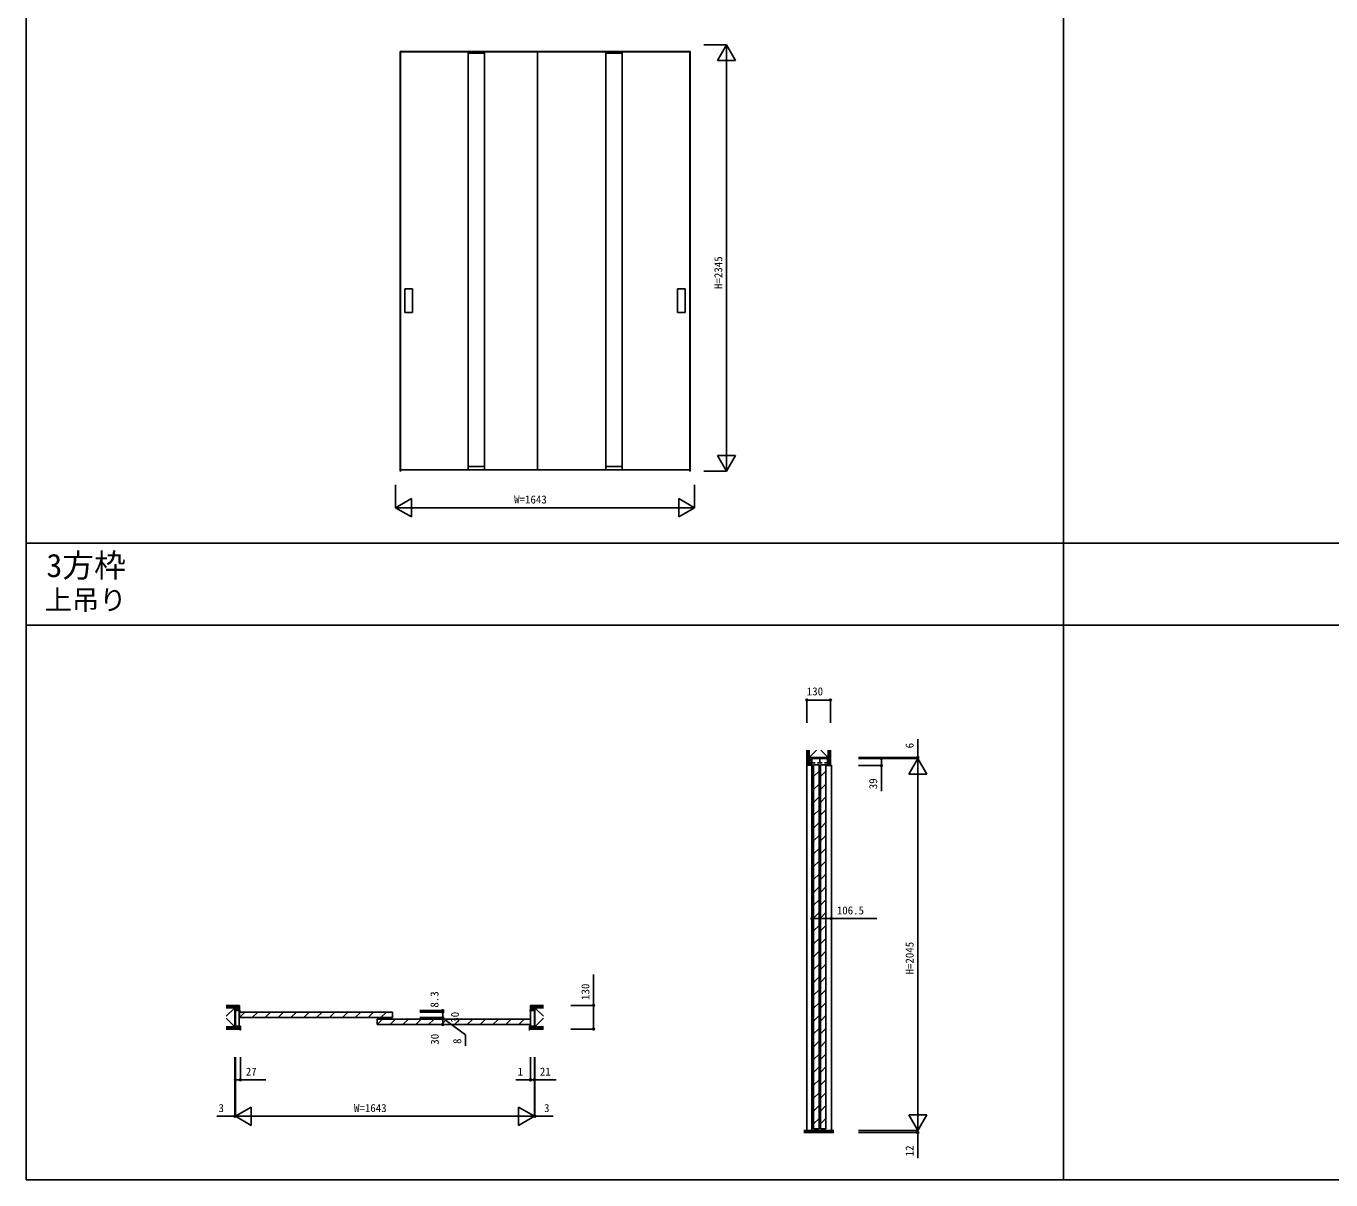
# Model space of a CAD drawing. Units: millimetres, scale not verified. Extents: x -14341 to 14340, y -10000 to 10000.
# Drawn here: x -14341 to -7171, y -10000 to -3656 of the extents above; entities that cross this region are included whole.
import ezdxf
from ezdxf.enums import TextEntityAlignment as Align

# ---------------------------------------------------------------- set-up
doc = ezdxf.new("R2010")
doc.units = ezdxf.units.MM
doc.header["$LTSCALE"] = 50
for name, color, linetype in [('0-0_0', 7, 'Continuous'), ('0-1_YKK_A1', 4, 'Continuous'), ('0-2_YKK_B1', 4, 'Continuous'), ('0-3_YKK_C1', 4, 'Continuous'), ('0-4_YKK_F1', 7, 'Continuous'), ('0-5_YKK_N1', 2, 'Continuous'), ('0-6_YKK_Z1', 7, 'Continuous')]:
    doc.layers.add(name, color=color, linetype=linetype)
doc.styles.add('ＭＳ ゴシック', font='')
doc.styles.get('ＭＳ ゴシック').set_extended_font_data('MS Gothic')

msp = doc.modelspace()

# ---------------------------------------------------------------- linework, layer by layer
at = {"layer": '0-1_YKK_A1'}
for p, q in [((-12285.8, -3795.75), (-10691.8, -3795.75)), ((-12285.8, -6104.25), (-12285.8, -3795.75)), ((-12283.3, -3795.75), (-12283.3, -6104.25)), ((-12283.3, -3798.25), (-10694.3, -3798.25)), ((-11912.3, -6095.25), (-11912.3, -3797.25)), ((-11822.3, -6095.25), (-11822.3, -3797.25)), ((-11531.3, -3798.25), (-11531.3, -6096.25)), ((-11155.3, -6095.25), (-11155.3, -3797.25)), ((-11065.3, -6095.25), (-11065.3, -3797.25)), ((-10694.3, -3795.75), (-10694.3, -6104.25)), ((-10691.8, -3795.75), (-10691.8, -6104.25)), ((-11912.3, -3805.25), (-11822.3, -3805.25)), ((-11155.3, -3805.25), (-11065.3, -3805.25)), ((-12259.3, -5100.25), (-12259.3, -5230.25)), ((-12259.3, -5100.25), (-12217.3, -5100.25)), ((-12217.3, -5100.25), (-12217.3, -5230.25)), ((-10760.3, -5100.25), (-10760.3, -5230.25)), ((-10718.3, -5100.25), (-10760.3, -5100.25)), ((-10718.3, -5100.25), (-10718.3, -5230.25)), ((-12259.3, -5230.25), (-12217.3, -5230.25)), ((-10718.3, -5230.25), (-10760.3, -5230.25)), ((-11912.3, -6077.75), (-11822.3, -6077.75)), ((-11155.3, -6077.75), (-11065.3, -6077.75)), ((-12283.3, -6104.25), (-12285.8, -6104.25)), ((-12283.3, -6095.25), (-10694.3, -6095.25)), ((-10691.8, -6104.25), (-10694.3, -6104.25))]:
    msp.add_line(p, q, dxfattribs=at)
at = {"layer": '0-2_YKK_B1'}
for p, q in [((-13163.5, -9068), (-13190.5, -9068)), ((-13169.5, -9155), (-13169.5, -9068)), ((-13168.5, -9107.5), (-13168.5, -9077.5)), ((-13168.5, -9077.5), (-12326.5, -9077.5)), ((-13168.5, -9107.5), (-13138.5, -9077.5)), ((-13067.79, -9077.5), (-13097.79, -9107.5)), ((-12997.08, -9077.5), (-13027.08, -9107.5)), ((-12926.37, -9077.5), (-12956.37, -9107.5)), ((-12855.66, -9077.5), (-12885.66, -9107.5)), ((-12784.95, -9077.5), (-12814.95, -9107.5)), ((-12714.24, -9077.5), (-12744.24, -9107.5)), ((-12643.53, -9077.5), (-12673.53, -9107.5)), ((-12572.81, -9077.5), (-12602.81, -9107.5)), ((-12502.1, -9077.5), (-12532.1, -9107.5)), ((-12431.39, -9077.5), (-12461.39, -9107.5)), ((-12360.68, -9077.5), (-12390.68, -9107.5)), ((-12326.5, -9107.5), (-12326.5, -9077.5)), ((-11574.5, -9068), (-11547.5, -9068)), ((-11568.5, -9155), (-11568.5, -9068)), ((-12326.5, -9107.5), (-13168.5, -9107.5)), ((-11569.5, -9115.5), (-12411.5, -9115.5)), ((-12411.5, -9145.5), (-12411.5, -9115.5)), ((-12411.5, -9145.5), (-12381.5, -9115.5)), ((-12411.5, -9145.5), (-11569.5, -9145.5)), ((-12310.79, -9115.5), (-12340.79, -9145.5)), ((-12240.08, -9115.5), (-12270.08, -9145.5)), ((-12169.37, -9115.5), (-12199.37, -9145.5)), ((-12098.66, -9115.5), (-12128.66, -9145.5)), ((-12027.95, -9115.5), (-12057.95, -9145.5)), ((-11957.24, -9115.5), (-11987.24, -9145.5)), ((-11886.53, -9115.5), (-11916.53, -9145.5)), ((-11815.81, -9115.5), (-11845.81, -9145.5)), ((-11745.1, -9115.5), (-11775.1, -9145.5)), ((-11674.39, -9115.5), (-11704.39, -9145.5)), ((-11603.68, -9115.5), (-11633.68, -9145.5)), ((-11569.5, -9145.5), (-11569.5, -9115.5))]:
    msp.add_line(p, q, dxfattribs=at)
for points in [[(-13166, -9175), (-13163.5, -9175), (-13163.5, -9155), (-13190.5, -9155), (-13190.5, -9068)], [(-11572, -9175), (-11574.5, -9175), (-11574.5, -9155), (-11547.5, -9155), (-11547.5, -9068)]]:
    msp.add_lwpolyline(points, dxfattribs=at)
at = {"layer": '0-3_YKK_C1'}
for p, q in [((-10022.8, -7683), (-10022.8, -9728)), ((-10022.3, -7683), (-10022.3, -7722)), ((-10022.3, -7706.8), (-10004.5, -7706.8)), ((-10022.3, -7722), (-10018.3, -7722)), ((-10013.3, -7717), (-10013.3, -9719)), ((-9992.1, -7706.8), (-9966.5, -7706.8)), ((-9979.3, -7706.8), (-9979.2, -7683)), ((-9975.3, -7717), (-9975.3, -9719)), ((-9954.1, -7706.8), (-9936.1, -7706.8)), ((-9915.8, -7722), (-9915.8, -9728)), ((-10013.3, -7782.81), (-9983.3, -7752.81)), ((-9975.3, -7782.81), (-9945.3, -7752.81)), ((-10013.3, -7853.52), (-9983.3, -7823.52)), ((-9975.3, -7853.52), (-9945.3, -7823.52)), ((-10013.3, -7924.23), (-9983.3, -7894.23)), ((-9975.3, -7924.23), (-9945.3, -7894.23)), ((-10013.3, -7994.94), (-9983.3, -7964.94)), ((-9975.3, -7994.94), (-9945.3, -7964.94)), ((-10013.3, -8065.65), (-9983.3, -8035.65)), ((-9975.3, -8065.65), (-9945.3, -8035.65)), ((-10013.3, -8136.36), (-9983.3, -8106.36)), ((-9975.3, -8136.36), (-9945.3, -8106.36)), ((-10013.3, -8207.07), (-9983.3, -8177.07)), ((-9975.3, -8207.07), (-9945.3, -8177.07)), ((-10013.3, -8277.78), (-9983.3, -8247.78)), ((-9975.3, -8277.78), (-9945.3, -8247.78)), ((-10013.3, -8348.49), (-9983.3, -8318.49)), ((-9975.3, -8348.49), (-9945.3, -8318.49)), ((-10013.3, -8419.2), (-9983.3, -8389.2)), ((-10013.3, -8489.92), (-9983.3, -8459.92)), ((-9975.3, -8419.2), (-9945.3, -8389.2)), ((-9975.3, -8489.92), (-9945.3, -8459.92)), ((-10013.3, -8560.63), (-9983.3, -8530.63)), ((-9975.3, -8560.63), (-9945.3, -8530.63)), ((-10013.3, -8631.34), (-9983.3, -8601.34)), ((-9975.3, -8631.34), (-9945.3, -8601.34)), ((-10013.3, -8702.05), (-9983.3, -8672.05)), ((-9975.3, -8702.05), (-9945.3, -8672.05)), ((-10013.3, -8772.76), (-9983.3, -8742.76)), ((-9975.3, -8772.76), (-9945.3, -8742.76)), ((-10013.3, -8843.47), (-9983.3, -8813.47)), ((-9975.3, -8843.47), (-9945.3, -8813.47)), ((-10013.3, -8914.18), (-9983.3, -8884.18)), ((-9975.3, -8914.18), (-9945.3, -8884.18)), ((-10013.3, -8984.89), (-9983.3, -8954.89)), ((-9975.3, -8984.89), (-9945.3, -8954.89)), ((-10013.3, -9055.6), (-9983.3, -9025.6)), ((-9975.3, -9055.6), (-9945.3, -9025.6)), ((-10013.3, -9126.31), (-9983.3, -9096.31)), ((-9975.3, -9126.31), (-9945.3, -9096.31)), ((-10013.3, -9197.02), (-9983.3, -9167.02)), ((-9975.3, -9197.02), (-9945.3, -9167.02)), ((-10013.3, -9267.73), (-9983.3, -9237.73)), ((-9975.3, -9267.73), (-9945.3, -9237.73)), ((-10013.3, -9338.44), (-9983.3, -9308.44)), ((-9975.3, -9338.44), (-9945.3, -9308.44)), ((-10013.3, -9409.15), (-9983.3, -9379.15)), ((-9975.3, -9409.15), (-9945.3, -9379.15)), ((-10013.3, -9479.86), (-9983.3, -9449.86)), ((-9975.3, -9479.86), (-9945.3, -9449.86)), ((-10013.3, -9550.58), (-9983.3, -9520.58)), ((-9975.3, -9550.58), (-9945.3, -9520.58)), ((-10013.3, -9621.29), (-9983.3, -9591.29)), ((-9975.3, -9621.29), (-9945.3, -9591.29)), ((-10013.3, -9692), (-9983.3, -9662)), ((-9975.3, -9692), (-9945.3, -9662)), ((-9983.3, -9719), (-10013.3, -9719)), ((-9945.3, -9719), (-9975.3, -9719))]:
    msp.add_line(p, q, dxfattribs=at)
for points in [[(-9936.1, -7722), (-9936.1, -7683), (-10022.8, -7683)], [(-9983.3, -9719), (-9983.3, -7717), (-10013.3, -7717)], [(-9945.3, -9719), (-9945.3, -7717), (-9975.3, -7717)], [(-9915.8, -7719.5), (-9915.8, -7722), (-9940.3, -7722)]]:
    msp.add_lwpolyline(points, dxfattribs=at)
at = {"layer": '0-4_YKK_F1'}
for p, q in [((-14340.8, -10000), (-14340.8, 10000)), ((-8640.8, -10000), (-8640.8, 9500)), ((-14340.8, -6500), (14159.2, -6500)), ((-14340.8, -6950), (14159.2, -6950)), ((-14340.8, -10000), (14340.22, -10000)), ((-14340.8, -10000), (-14339.8, -10000)), ((-14340.8, -10000), (-14339.8, -10000))]:
    msp.add_line(p, q, dxfattribs=at)
at = {"layer": '0-5_YKK_N1'}
for p, q in [((-10616.8, -3759.25), (-10491.8, -3759.25)), ((-10491.8, -3759.25), (-10541.8, -3845.85)), ((-10491.8, -6104.25), (-10491.8, -3759.25)), ((-10491.8, -3759.25), (-10441.8, -3845.85)), ((-10541.8, -3845.85), (-10441.8, -3845.85)), ((-10491.8, -6104.25), (-10541.8, -6017.65)), ((-10441.8, -6017.65), (-10541.8, -6017.65)), ((-10491.8, -6104.25), (-10441.8, -6017.65)), ((-10616.8, -6104.25), (-10491.8, -6104.25)), ((-12310.3, -6179.25), (-12310.3, -6304.25)), ((-10667.3, -6179.25), (-10667.3, -6304.25)), ((-12310.3, -6304.25), (-12223.7, -6254.25)), ((-12310.3, -6304.25), (-10667.3, -6304.25)), ((-12310.3, -6304.25), (-12223.7, -6354.25)), ((-12223.7, -6354.25), (-12223.7, -6254.25)), ((-10667.3, -6304.25), (-10753.9, -6254.25)), ((-10753.9, -6254.25), (-10753.9, -6354.25)), ((-10667.3, -6304.25), (-10753.9, -6354.25)), ((-10050.3, -7486.5), (-10050.3, -7361.5)), ((-9920.3, -7361.5), (-10050.3, -7361.5)), ((-9920.3, -7486.5), (-9920.3, -7361.5)), ((-9440.8, -7677), (-9440.8, -7577)), ((-9765.8, -7677), (-9440.8, -7677)), ((-9765.8, -7683), (-9640.8, -7683)), ((-9765.8, -7683), (-9440.8, -7683)), ((-9765.8, -7722), (-9640.8, -7722)), ((-9440.8, -7683), (-9490.8, -7769.6)), ((-9440.8, -7683), (-9440.8, -7677)), ((-9440.8, -9728), (-9440.8, -7683)), ((-9440.8, -7683), (-9390.8, -7769.6)), ((-9490.8, -7769.6), (-9390.8, -7769.6)), ((-9915.8, -8438.43), (-9915.8, -8563.43)), ((-12176.5, -9069.2), (-12051.5, -9069.2)), ((-12176.5, -9077.5), (-12051.5, -9077.5)), ((-12051.5, -9069.2), (-12051.5, -9077.5)), ((-12051.5, -9077.5), (-12051.5, -9107.5)), ((-12051.5, -9107.5), (-12051.5, -9087.5)), ((-11347.2, -9040.5), (-11222.2, -9040.5)), ((-12176.5, -9107.5), (-12051.5, -9107.5)), ((-12176.5, -9107.5), (-12051.5, -9107.5)), ((-12176.5, -9115.5), (-12051.5, -9115.5)), ((-12176.5, -9115.5), (-12051.5, -9115.5)), ((-12176.5, -9145.5), (-12051.5, -9145.5)), ((-12051.5, -9107.5), (-12051.5, -9115.5)), ((-12051.5, -9115.5), (-12051.5, -9145.5)), ((-12051.5, -9115.5), (-12051.5, -9135.5)), ((-13193.5, -9325), (-13193.5, -9650)), ((-13190.5, -9325), (-13190.5, -9450)), ((-13190.5, -9325), (-13190.5, -9650)), ((-13163.5, -9325), (-13163.5, -9450)), ((-11569.5, -9325), (-11569.5, -9450)), ((-11568.5, -9325), (-11568.5, -9450)), ((-11547.5, -9325), (-11547.5, -9450)), ((-11547.5, -9325), (-11547.5, -9650)), ((-11547.5, -9325), (-11547.5, -9650)), ((-11544.5, -9325), (-11544.5, -9650)), ((-11569.5, -9450), (-11649.5, -9450)), ((-11568.5, -9450), (-11569.5, -9450)), ((-13190.5, -9650), (-13103.9, -9600)), ((-13103.9, -9700), (-13103.9, -9600)), ((-11547.5, -9650), (-11634.1, -9600)), ((-11634.1, -9600), (-11634.1, -9700)), ((-13193.5, -9650), (-13293.5, -9650)), ((-13190.5, -9650), (-13193.5, -9650)), ((-13190.5, -9650), (-13103.9, -9700)), ((-13188.5, -9650), (-11549.5, -9650)), ((-11547.5, -9650), (-11634.1, -9700)), ((-11547.5, -9650), (-11567.5, -9650)), ((-11547.5, -9650), (-11544.5, -9650)), ((-11544.5, -9650), (-11444.5, -9650)), ((-9440.8, -9728), (-9490.8, -9641.4)), ((-9390.8, -9641.4), (-9490.8, -9641.4)), ((-9440.8, -9728), (-9390.8, -9641.4)), ((-9765.8, -9728), (-9440.8, -9728)), ((-9765.8, -9728), (-9440.8, -9728)), ((-9765.8, -9740), (-9440.8, -9740)), ((-9440.8, -9728), (-9440.8, -9708)), ((-9440.8, -9728), (-9440.8, -9740)), ((-9440.8, -9740), (-9440.8, -9880))]:
    msp.add_line(p, q, dxfattribs=at)
for points in [[(-9765.8, -7683), (-9440.8, -7683), (-9440.8, -7703)], [(-9640.8, -7683), (-9640.8, -7722), (-9640.8, -7862)], [(-10022.3, -8438.43), (-10022.3, -8563.43), (-9915.8, -8563.43), (-9665.8, -8563.43)], [(-11347.2, -9170.5), (-11222.2, -9170.5), (-11222.2, -9040.5), (-11222.2, -8870.5)], [(-12176.5, -9077.5), (-12051.5, -9077.5), (-12051.5, -9097.5)], [(-12051.5, -9111.5), (-11926.5, -9202.69), (-11926.5, -9262.69)], [(-13190.5, -9325), (-13190.5, -9650), (-13170.5, -9650)], [(-11568.5, -9325), (-11568.5, -9450), (-11548.5, -9450)], [(-13190.5, -9450), (-13163.5, -9450), (-13023.5, -9450)], [(-11568.5, -9450), (-11547.5, -9450), (-11427.5, -9450)]]:
    msp.add_lwpolyline(points, dxfattribs=at)
for centre in [(-10050.3, -7361.5), (-9920.3, -7361.5), (-9440.8, -7677), (-9640.8, -7683), (-9640.8, -7722), (-10022.3, -8563.43), (-9915.8, -8563.43), (-12051.5, -9069.2), (-12051.5, -9077.5), (-12051.5, -9107.5), (-11222.2, -9040.5), (-12051.5, -9115.5), (-12051.5, -9115.5), (-12051.5, -9145.5), (-11222.2, -9170.5), (-13190.5, -9450), (-13163.5, -9450), (-11569.5, -9450), (-11568.5, -9450), (-11568.5, -9450), (-11547.5, -9450), (-13193.5, -9650), (-11544.5, -9650), (-9440.8, -9740)]:
    msp.add_circle(centre, 5, dxfattribs=at)
at = {"layer": '0-6_YKK_Z1'}
for p, q in [((-10050.3, -7636.5), (-10050.3, -7659.5)), ((-10050.3, -7661), (-10048.8, -7659.5)), ((-10037.8, -7659.5), (-10050.3, -7659.5)), ((-10050.3, -7719), (-10050.3, -7661)), ((-10050.3, -7662.74), (-10037.8, -7675.24)), ((-10050.3, -7667.23), (-10037.8, -7679.73)), ((-10050.3, -7671.72), (-10037.8, -7684.22)), ((-10048.92, -7659.62), (-10037.8, -7670.75)), ((-10048.8, -7659.5), (-10037.8, -7659.5)), ((-10048.3, -7636.5), (-10048.3, -7659.5)), ((-10044.56, -7659.5), (-10037.8, -7666.26)), ((-10040.07, -7659.5), (-10037.8, -7661.77)), ((-10039.8, -7636.5), (-10039.8, -7659.5)), ((-10037.8, -7677), (-9997.3, -7636.5)), ((-10037.8, -7636.5), (-10037.8, -7659.5)), ((-9932.8, -7677), (-9973.3, -7636.5)), ((-9932.8, -7636.5), (-9932.8, -7719.5)), ((-9930.8, -7636.5), (-9930.8, -7719.5)), ((-9922.3, -7636.5), (-9922.3, -7719.5)), ((-9920.3, -7636.5), (-9920.3, -7719.5)), ((-10050.3, -7676.21), (-10037.8, -7688.71)), ((-10050.3, -7680.7), (-10037.8, -7693.2)), ((-10050.3, -7685.19), (-10037.8, -7697.69)), ((-10050.3, -7689.68), (-10037.8, -7702.18)), ((-10050.3, -7694.17), (-10037.8, -7706.67)), ((-10050.3, -7698.66), (-10029.46, -7719.5)), ((-10050.3, -7703.15), (-10033.95, -7719.5)), ((-10050.3, -7707.64), (-10038.44, -7719.5)), ((-10050.3, -7712.13), (-10042.93, -7719.5)), ((-10050.3, -7716.62), (-10047.42, -7719.5)), ((-10050.3, -7719.5), (-10050.3, -9728)), ((-10025.8, -7719.5), (-10049.8, -7719.5)), ((-10022.8, -7677), (-10037.8, -7707)), ((-10037.47, -7707), (-10025.32, -7719.15)), ((-10032.98, -7707), (-10025.3, -7714.68)), ((-10028.49, -7707), (-10025.3, -7710.19)), ((-10025.3, -7719), (-10025.3, -7707)), ((-10003.8, -7683), (-9953.8, -7677)), ((-9920.3, -7719.5), (-9932.8, -7719.5)), ((-13229, -9040.5), (-13240.8, -9040.5)), ((-13229, -9042.5), (-13240.8, -9042.5)), ((-13229, -9051), (-13240.8, -9051)), ((-13240.8, -9100.28), (-13193.5, -9053)), ((-13229, -9053), (-13240.8, -9053)), ((-13227.5, -9040.5), (-13229, -9042)), ((-13229, -9040.5), (-13229, -9053)), ((-13229, -9042.57), (-13226.93, -9040.5)), ((-13229, -9047.06), (-13222.44, -9040.5)), ((-13229, -9051.55), (-13217.95, -9040.5)), ((-13229, -9042), (-13229, -9053)), ((-13169.5, -9040.5), (-13227.5, -9040.5)), ((-13225.96, -9053), (-13213.46, -9040.5)), ((-13221.47, -9053), (-13208.97, -9040.5)), ((-13216.98, -9053), (-13204.48, -9040.5)), ((-13212.49, -9053), (-13199.99, -9040.5)), ((-13208, -9053), (-13195.5, -9040.5)), ((-13203.51, -9053), (-13191.01, -9040.5)), ((-13199.02, -9053), (-13186.52, -9040.5)), ((-13194.53, -9053), (-13182.03, -9040.5)), ((-13193.5, -9158), (-13193.5, -9053)), ((-13181.5, -9068), (-13193.5, -9053)), ((-13190.5, -9142), (-13193.5, -9082)), ((-13190.04, -9053), (-13177.54, -9040.5)), ((-13185.55, -9053), (-13173.05, -9040.5)), ((-13181.5, -9053.44), (-13169, -9040.94)), ((-13181.5, -9057.93), (-13169, -9045.43)), ((-13181.5, -9062.42), (-13169, -9049.92)), ((-13169.5, -9065.5), (-13181.5, -9065.5)), ((-13180.09, -9065.5), (-13169, -9054.41)), ((-13175.6, -9065.5), (-13169, -9058.9)), ((-13171.11, -9065.5), (-13169, -9063.39)), ((-13169, -9065), (-13169, -9041)), ((-11569, -9042.34), (-11567.16, -9040.5)), ((-11569, -9046.83), (-11562.67, -9040.5)), ((-11569, -9051.32), (-11558.18, -9040.5)), ((-11569, -9055.81), (-11553.69, -9040.5)), ((-11569, -9060.31), (-11549.19, -9040.5)), ((-11569, -9064.8), (-11544.7, -9040.5)), ((-11569, -9065), (-11569, -9041)), ((-11568.5, -9040.5), (-11510.5, -9040.5)), ((-11568.5, -9065.5), (-11556.5, -9065.5)), ((-11565.21, -9065.5), (-11556.5, -9056.79)), ((-11560.72, -9065.5), (-11556.5, -9061.28)), ((-11556.5, -9068), (-11544.5, -9053)), ((-11552.71, -9053), (-11540.21, -9040.5)), ((-11548.22, -9053), (-11535.72, -9040.5)), ((-11547.5, -9141.5), (-11544.5, -9081.5)), ((-11544.5, -9158), (-11544.5, -9053)), ((-11497.2, -9100.28), (-11544.5, -9053)), ((-11543.73, -9053), (-11531.23, -9040.5)), ((-11539.24, -9053), (-11526.74, -9040.5)), ((-11534.75, -9053), (-11522.25, -9040.5)), ((-11530.26, -9053), (-11517.76, -9040.5)), ((-11525.77, -9053), (-11513.27, -9040.5)), ((-11521.28, -9053), (-11509.64, -9041.36)), ((-11516.79, -9053), (-11509, -9045.21)), ((-11512.3, -9053), (-11509, -9049.7)), ((-11510.5, -9040.5), (-11509, -9042)), ((-11509, -9040.5), (-11497.2, -9040.5)), ((-11509, -9040.5), (-11509, -9053)), ((-11509, -9042), (-11509, -9053)), ((-11509, -9042.5), (-11497.2, -9042.5)), ((-11509, -9051), (-11497.2, -9051)), ((-11509, -9053), (-11497.2, -9053)), ((-13240.8, -9110.72), (-13193.5, -9158)), ((-13193.5, -9158), (-13240.8, -9158)), ((-13166, -9158), (-13240.8, -9158)), ((-13166, -9160), (-13240.8, -9160)), ((-13166, -9168.5), (-13240.8, -9168.5)), ((-13166, -9170.5), (-13240.8, -9170.5)), ((-13166, -9158), (-13166, -9170.5)), ((-11572, -9158), (-11497.2, -9158)), ((-11572, -9158), (-11572, -9170.5)), ((-11572, -9160), (-11497.2, -9160)), ((-11572, -9168.5), (-11497.2, -9168.5)), ((-11572, -9170.5), (-11497.2, -9170.5)), ((-11497.2, -9110.72), (-11544.5, -9158)), ((-11544.5, -9158), (-11497.2, -9158)), ((-10066.66, -9728), (-9901.79, -9728)), ((-10066.66, -9730), (-9901.79, -9730)), ((-10066.66, -9732), (-9901.79, -9732)), ((-10066.66, -9734), (-9901.79, -9734)), ((-10066.66, -9736), (-9901.79, -9736)), ((-10066.66, -9738), (-9901.79, -9738)), ((-9901.79, -9740), (-10066.66, -9740))]:
    msp.add_line(p, q, dxfattribs=at)
for points in [[(-10037.8, -7636.5), (-10037.8, -7677), (-9932.8, -7677), (-9932.8, -7636.5)], [(-10025.3, -7707), (-10037.8, -7707), (-10037.8, -7659.5)], [(-13193.5, -9158), (-13193.5, -9053), (-13240.8, -9053)], [(-13181.5, -9065.5), (-13181.5, -9053), (-13229, -9053)], [(-11556.5, -9065.5), (-11556.5, -9053), (-11509, -9053)], [(-11544.5, -9158), (-11544.5, -9053), (-11497.2, -9053)]]:
    msp.add_lwpolyline(points, dxfattribs=at)
for points in [[(-10037.8, -7677), (-10022.8, -7677), (-10022.8, -7707), (-10037.8, -7707)], [(-10003.8, -7683), (-9953.8, -7683), (-9953.8, -7677), (-10003.8, -7677)], [(-13193.5, -9053), (-13181.5, -9053), (-13181.5, -9068), (-13193.5, -9068)], [(-13190.5, -9142), (-13193.5, -9142), (-13193.5, -9082), (-13190.5, -9082)], [(-11544.5, -9053), (-11556.5, -9053), (-11556.5, -9068), (-11544.5, -9068)], [(-11547.5, -9141.5), (-11544.5, -9141.5), (-11544.5, -9081.5), (-11547.5, -9081.5)]]:
    msp.add_lwpolyline(points, close=True, dxfattribs=at)
for centre, start, end in [((-10049.8, -7719), 180, 270), ((-10025.8, -7719), 270, 0), ((-13169.5, -9041), 0, 90), ((-13169.5, -9065), 270, 0), ((-11568.5, -9041), 90, 180), ((-11568.5, -9065), 180, 270)]:
    msp.add_arc(centre, 0.5, start, end, dxfattribs=at)

# ---------------------------------------------------------------- texts
at = {"layer": '0-0_0', "style": 'ＭＳ ゴシック'}
for s, height, p in [('3方枠', 128.3, (-14229.25, -6724.28)), ('上吊り', 110, (-14238.92, -6899.28))]:
    msp.add_text(s, height=height, dxfattribs=at).set_placement(p, align=Align.BOTTOM_LEFT)
at = {"layer": '0-5_YKK_N1', "style": 'ＭＳ ゴシック'}
for s, p in [('H=2345', (-10501.8, -5101.75)), ('6', (-9450.8, -7627)), ('39', (-9650.8, -7852)), ('H=2045', (-9450.8, -8870.5)), ('130', (-11232.2, -9010.5)), ('8.3', (-12061.5, -9052.74)), ('30', (-11948.74, -9135.8)), ('30', (-12059.86, -9256.44)), ('8', (-11936.5, -9252.69)), ('12', (-9450.8, -9870))]:
    msp.add_text(s, height=43.99, rotation=90, dxfattribs=at).set_placement(p, align=Align.BOTTOM_LEFT)
for s, p in [('W=1643', (-11658.8, -6294.25)), ('130', (-10050.95, -7349.06)), ('106.5', (-9885.8, -8553.43)), ('27', (-13133.5, -9440)), ('1', (-11639.5, -9440)), ('21', (-11517.5, -9440)), ('3', (-13283.5, -9640)), ('W=1643', (-12539, -9640)), ('3', (-11494.5, -9640))]:
    msp.add_text(s, height=43.99, dxfattribs=at).set_placement(p, align=Align.BOTTOM_LEFT)

doc.saveas('drawing.dxf')
